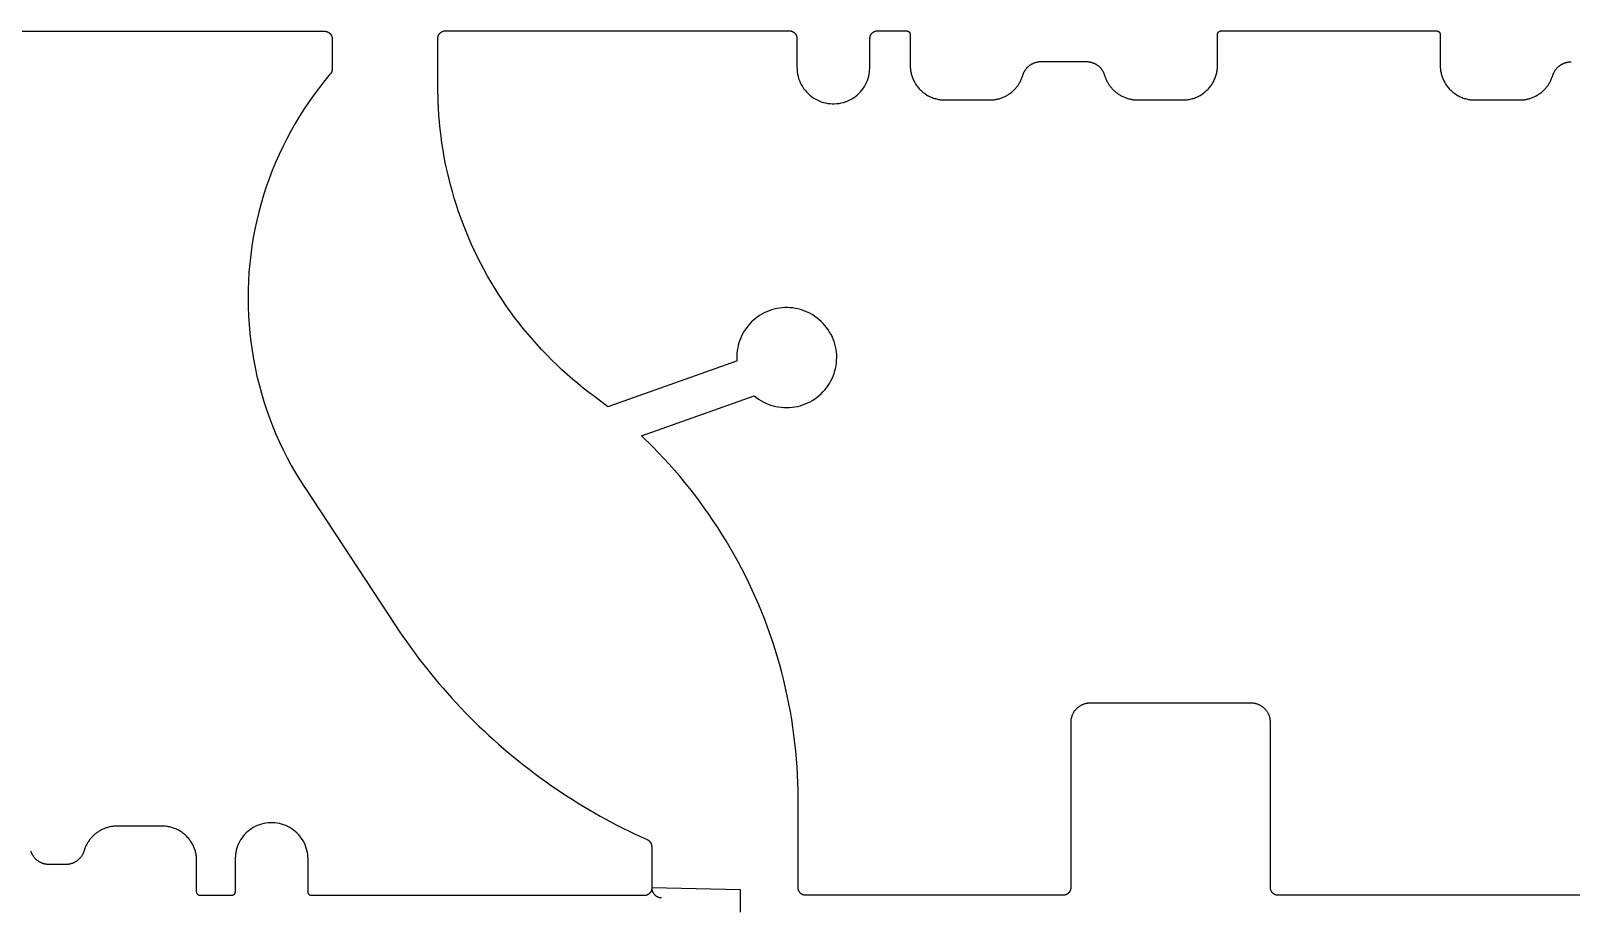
# Model space of a CAD drawing. Extents: x 15 to 3256, y 15 to 486.
# Drawn here: x 1900.8 to 2301.9, y 15 to 244.4 of the extents above; entities that cross this region are included whole.
import ezdxf

# ---------------------------------------------------------------- set-up
doc = ezdxf.new("R2010")
doc.units = 0

msp = doc.modelspace()

# ---------------------------------------------------------------- linework, layer by layer
at = {"layer": 'Layer 0', "color": 1}
for p, q in [((1829.300049, 244.300003), (1977.300049, 244.300003)), ((1979.300049, 242.300003), (1979.300049, 234.5)), ((2006.800049, 229.800003), (2006.800049, 242.400009)), ((2008.800049, 244.400009), (2098.300049, 244.400009)), ((2100.300049, 242.400009), (2100.300049, 234.900009)), ((2119.300049, 234.900009), (2119.300049, 242.400009)), ((2121.300049, 244.400009), (2128.800049, 244.400009)), ((2129.800049, 243.400009), (2129.800049, 235.400009)), ((2209.800049, 235.400009), (2209.800049, 243.400009)), ((2210.800049, 244.400009), (2266.800049, 244.400009)), ((2267.800049, 243.400009), (2267.800049, 235.400009)), ((2163.900146, 236.400009), (2175.699951, 236.400009)), ((2138.800049, 226.400009), (2150.5, 226.400009)), ((2189.100098, 226.400009), (2200.800049, 226.400009)), ((2276.800049, 226.400009), (2288.5, 226.400009)), ((2084.600098, 158.400009), (2051.100098, 146.5)), ((2051.100098, 146.5), (2047.599976, 149.199997)), ((2059.800049, 139), (2089.199951, 149.400009)), ((1972.200073, 125.5), (1995.800049, 89.599998)), ((2218.600098, 69.400002), (2176.600098, 69.400002)), ((2171.600098, 64.400002), (2171.600098, 21.4)), ((2223.600098, 21.4), (2223.600098, 64.400002)), ((2100.600098, 21.4), (2100.600098, 44.400002)), ((1935, 37.400002), (1923.300049, 37.400002)), ((2062.5, 32.100002), (2062.5, 21.300001)), ((1944, 20.300001), (1944, 28.4)), ((1954, 28.800001), (1954, 20.300001)), ((1973, 20.300001), (1973, 28.800001)), ((1909.900024, 27.4), (1905.599976, 27.4)), ((2085.600098, 20.800001), (2062.5, 21.300001)), ((2085.600098, 15), (2085.600098, 20.800001)), ((1953, 19.300001), (1945, 19.300001)), ((2060.5, 19.300001), (1974, 19.300001)), ((2169.600098, 19.4), (2102.600098, 19.4)), ((2373.600098, 19.4), (2225.600098, 19.4))]:
    msp.add_line(p, q, dxfattribs=at)
for points in [[(1977.300049, 244.300003), (1977.361572, 244.299057), (1977.423096, 244.296219), (1977.484497, 244.291489), (1977.545654, 244.284866), (1977.606689, 244.276367), (1977.667358, 244.265991), (1977.727661, 244.253754), (1977.787598, 244.23967), (1977.847046, 244.223755), (1977.906006, 244.206009), (1977.964355, 244.186462), (1978.022095, 244.165115), (1978.079102, 244.142014), (1978.135498, 244.117157), (1978.19104, 244.090591), (1978.245728, 244.062317), (1978.299438, 244.032394), (1978.352295, 244.000809), (1978.404175, 243.967621), (1978.454956, 243.932846), (1978.504639, 243.89653), (1978.553223, 243.858704), (1978.600586, 243.819397), (1978.646729, 243.778656), (1978.69165, 243.736511), (1978.735107, 243.693008), (1978.777344, 243.648178), (1978.818115, 243.602066), (1978.857544, 243.554733), (1978.895386, 243.50621), (1978.931763, 243.456543), (1978.966553, 243.405777), (1978.999756, 243.353973), (1979.031372, 243.301163), (1979.061401, 243.247406), (1979.089722, 243.192749), (1979.116333, 243.137238), (1979.141235, 243.080948), (1979.164429, 243.023911), (1979.185791, 242.966187), (1979.205444, 242.907837), (1979.223267, 242.848907), (1979.239258, 242.789459), (1979.253418, 242.729553), (1979.265625, 242.669235), (1979.276123, 242.608566), (1979.284668, 242.547607), (1979.291382, 242.48642), (1979.296143, 242.425049), (1979.300049, 242.302002)], [(2006.800049, 242.400009), (2006.801025, 242.461594), (2006.803833, 242.523132), (2006.808594, 242.584549), (2006.815186, 242.645782), (2006.82373, 242.706787), (2006.834106, 242.767502), (2006.846313, 242.827881), (2006.860474, 242.887833), (2006.876343, 242.947327), (2006.894165, 243.006317), (2006.913696, 243.064713), (2006.935059, 243.122498), (2006.958252, 243.179581), (2006.983154, 243.235931), (2007.009766, 243.291489), (2007.037964, 243.346191), (2007.067993, 243.400009), (2007.099609, 243.452866), (2007.132813, 243.50473), (2007.167603, 243.555557), (2007.203979, 243.60527), (2007.241943, 243.653854), (2007.28125, 243.701248), (2007.322021, 243.747391), (2007.364258, 243.792282), (2007.407837, 243.835831), (2007.452637, 243.878021), (2007.498779, 243.918823), (2007.546143, 243.958176), (2007.594727, 243.996048), (2007.644531, 244.032394), (2007.695313, 244.067215), (2007.747192, 244.100449), (2007.800049, 244.132065), (2007.853882, 244.162033), (2007.908569, 244.190338), (2007.964111, 244.216934), (2008.020508, 244.241821), (2008.077515, 244.264954), (2008.135376, 244.286316), (2008.193726, 244.305893), (2008.252686, 244.323654), (2008.312256, 244.3396), (2008.372192, 244.353699), (2008.432495, 244.365952), (2008.493286, 244.376343), (2008.554321, 244.384842), (2008.615479, 244.391479), (2008.67688, 244.39621), (2008.800049, 244.400009)], [(2098.300049, 244.400009), (2098.361572, 244.399063), (2098.423096, 244.396225), (2098.484375, 244.391495), (2098.545654, 244.384872), (2098.606689, 244.376373), (2098.667236, 244.365997), (2098.727539, 244.35376), (2098.787598, 244.339676), (2098.846924, 244.323761), (2098.906006, 244.306015), (2098.964355, 244.286469), (2099.021973, 244.265121), (2099.079102, 244.24202), (2099.135498, 244.217163), (2099.190918, 244.190598), (2099.245605, 244.162323), (2099.299561, 244.132401), (2099.352295, 244.100815), (2099.404053, 244.067627), (2099.454834, 244.032852), (2099.504639, 243.996536), (2099.553223, 243.95871), (2099.600586, 243.919403), (2099.646729, 243.878662), (2099.69165, 243.836517), (2099.735107, 243.793015), (2099.777344, 243.748184), (2099.818115, 243.702072), (2099.857422, 243.654739), (2099.895264, 243.606216), (2099.931641, 243.556549), (2099.966553, 243.505783), (2099.999756, 243.453979), (2100.031494, 243.401169), (2100.061523, 243.347412), (2100.089844, 243.292755), (2100.116455, 243.237244), (2100.141357, 243.180954), (2100.164551, 243.123917), (2100.185791, 243.066193), (2100.205566, 243.007843), (2100.223145, 242.948914), (2100.239258, 242.889465), (2100.253418, 242.829559), (2100.265625, 242.769241), (2100.276123, 242.708572), (2100.284668, 242.647614), (2100.29126, 242.586426), (2100.296143, 242.525055), (2100.300049, 242.402008)], [(2119.300049, 242.400009), (2119.301025, 242.461594), (2119.303955, 242.523132), (2119.308594, 242.584549), (2119.315186, 242.645782), (2119.32373, 242.706787), (2119.333984, 242.767502), (2119.346436, 242.827881), (2119.360352, 242.887833), (2119.376465, 242.947327), (2119.394043, 243.006317), (2119.413818, 243.064713), (2119.435059, 243.122498), (2119.458252, 243.179581), (2119.483154, 243.235931), (2119.509766, 243.291489), (2119.538086, 243.346191), (2119.568115, 243.400009), (2119.599609, 243.452866), (2119.632813, 243.50473), (2119.667725, 243.555557), (2119.704102, 243.60527), (2119.741943, 243.653854), (2119.78125, 243.701248), (2119.822021, 243.747391), (2119.864258, 243.792282), (2119.907715, 243.835831), (2119.952637, 243.878021), (2119.998779, 243.918823), (2120.046143, 243.958176), (2120.094727, 243.996048), (2120.144531, 244.032394), (2120.195313, 244.067215), (2120.24707, 244.100449), (2120.300049, 244.132065), (2120.35376, 244.162033), (2120.408447, 244.190338), (2120.464111, 244.216934), (2120.520508, 244.241821), (2120.577637, 244.264954), (2120.635254, 244.286316), (2120.693848, 244.305893), (2120.752686, 244.323654), (2120.812256, 244.3396), (2120.87207, 244.353699), (2120.932617, 244.365952), (2120.993164, 244.376343), (2121.054199, 244.384842), (2121.115479, 244.391479), (2121.177002, 244.39621), (2121.300049, 244.400009)], [(2128.800049, 244.400009), (2128.830811, 244.399536), (2128.861572, 244.398117), (2128.892334, 244.395752), (2128.922852, 244.392441), (2128.953369, 244.388184), (2128.983643, 244.383011), (2129.013916, 244.376892), (2129.043701, 244.369843), (2129.073486, 244.361877), (2129.103027, 244.353012), (2129.13208, 244.343231), (2129.161133, 244.332565), (2129.189697, 244.321014), (2129.217773, 244.308594), (2129.245605, 244.295303), (2129.272949, 244.281174), (2129.299805, 244.266205), (2129.326172, 244.250412), (2129.352051, 244.233826), (2129.377441, 244.216431), (2129.402344, 244.198273), (2129.426514, 244.179367), (2129.450439, 244.159714), (2129.473389, 244.139343), (2129.49585, 244.118271), (2129.517578, 244.096512), (2129.538818, 244.074097), (2129.559082, 244.051041), (2129.578857, 244.027374), (2129.597656, 244.003113), (2129.615967, 243.978287), (2129.633301, 243.952896), (2129.649902, 243.927002), (2129.665771, 243.900589), (2129.680664, 243.873718), (2129.694824, 243.84639), (2129.708252, 243.818634), (2129.720703, 243.790482), (2129.732178, 243.761963), (2129.74292, 243.733109), (2129.752686, 243.703934), (2129.761719, 243.674469), (2129.769531, 243.644745), (2129.776611, 243.614792), (2129.782959, 243.584625), (2129.788086, 243.554291), (2129.792236, 243.523819), (2129.795654, 243.493225), (2129.798096, 243.46254), (2129.800049, 243.401016)], [(2209.800049, 243.400009), (2209.800537, 243.430801), (2209.802002, 243.461563), (2209.804199, 243.492279), (2209.807617, 243.522903), (2209.811768, 243.553406), (2209.817139, 243.583755), (2209.823242, 243.613937), (2209.830322, 243.643921), (2209.838135, 243.673676), (2209.847168, 243.703156), (2209.856934, 243.732361), (2209.867676, 243.761246), (2209.87915, 243.789795), (2209.891602, 243.817963), (2209.904785, 243.845749), (2209.918945, 243.873108), (2209.934082, 243.900009), (2209.949951, 243.926437), (2209.966553, 243.952377), (2209.983887, 243.977783), (2210.001953, 244.00264), (2210.020996, 244.026932), (2210.040527, 244.050629), (2210.061035, 244.0737), (2210.082031, 244.096146), (2210.104004, 244.11792), (2210.126465, 244.139023), (2210.149414, 244.159409), (2210.173096, 244.179092), (2210.19751, 244.198029), (2210.222168, 244.216202), (2210.247803, 244.233612), (2210.273682, 244.250229), (2210.300049, 244.266037), (2210.326904, 244.281021), (2210.354248, 244.295166), (2210.38208, 244.308472), (2210.410156, 244.320908), (2210.438721, 244.332474), (2210.467773, 244.34317), (2210.496826, 244.352951), (2210.526367, 244.361832), (2210.556152, 244.369812), (2210.586182, 244.376862), (2210.616211, 244.38298), (2210.646729, 244.388168), (2210.677246, 244.392426), (2210.707764, 244.395737), (2210.738525, 244.398117), (2210.800049, 244.400009)], [(2266.800049, 244.400009), (2266.830811, 244.399536), (2266.861572, 244.398117), (2266.892334, 244.395752), (2266.922852, 244.392441), (2266.953369, 244.388184), (2266.983643, 244.383011), (2267.013916, 244.376892), (2267.043701, 244.369843), (2267.073486, 244.361877), (2267.103027, 244.353012), (2267.13208, 244.343231), (2267.161133, 244.332565), (2267.189697, 244.321014), (2267.217773, 244.308594), (2267.245605, 244.295303), (2267.272949, 244.281174), (2267.299805, 244.266205), (2267.326172, 244.250412), (2267.352051, 244.233826), (2267.377441, 244.216431), (2267.402344, 244.198273), (2267.426514, 244.179367), (2267.450439, 244.159714), (2267.473389, 244.139343), (2267.49585, 244.118271), (2267.517578, 244.096512), (2267.538818, 244.074097), (2267.559082, 244.051041), (2267.578857, 244.027374), (2267.597656, 244.003113), (2267.615967, 243.978287), (2267.633301, 243.952896), (2267.649902, 243.927002), (2267.665771, 243.900589), (2267.680664, 243.873718), (2267.694824, 243.84639), (2267.708252, 243.818634), (2267.720703, 243.790482), (2267.732178, 243.761963), (2267.74292, 243.733109), (2267.752686, 243.703934), (2267.761719, 243.674469), (2267.769531, 243.644745), (2267.776611, 243.614792), (2267.782959, 243.584625), (2267.788086, 243.554291), (2267.792236, 243.523819), (2267.795654, 243.493225), (2267.798096, 243.46254), (2267.800049, 243.401016)], [(1978.800049, 233.200058), (1977.352295, 231.452408), (1975.949097, 229.668839), (1974.591309, 227.850464), (1973.279785, 225.998444), (1972.015381, 224.113937), (1970.798828, 222.198181), (1969.630981, 220.25235), (1968.512573, 218.27771), (1967.444214, 216.275513), (1966.426758, 214.247025), (1965.460693, 212.193527), (1964.546753, 210.116333), (1963.685425, 208.016754), (1962.877319, 205.896133), (1962.122803, 203.755829), (1961.422607, 201.597183), (1960.776978, 199.42157), (1960.186401, 197.230377), (1959.651245, 195.024994), (1959.171875, 192.806824), (1958.748535, 190.577271), (1958.381592, 188.337753), (1958.071167, 186.089706), (1957.817505, 183.834549), (1957.620728, 181.573715), (1957.481079, 179.308624), (1957.39856, 177.040756), (1957.373169, 174.771515), (1957.405029, 172.50235), (1957.494019, 170.234711), (1957.640137, 167.970047), (1957.843384, 165.709778), (1958.103516, 163.455353), (1958.420288, 161.208191), (1958.793701, 158.969742), (1959.223389, 156.741409), (1959.709106, 154.524612), (1960.250488, 152.32077), (1960.84729, 150.131271), (1961.499146, 147.95752), (1962.205566, 145.800873), (1962.966064, 143.66272), (1963.780273, 141.544418), (1964.647583, 139.447327), (1965.567505, 137.372742), (1966.539429, 135.322006), (1967.562744, 133.296432), (1968.636719, 131.297287), (1969.760742, 129.325851), (1972.156128, 125.471184)], [(1979.300049, 234.501999), (1979.299927, 234.473953), (1979.299316, 234.445923), (1979.29834, 234.417892), (1979.296997, 234.389877), (1979.295288, 234.361893), (1979.293091, 234.333939), (1979.290649, 234.306), (1979.28772, 234.278107), (1979.284424, 234.250259), (1979.28064, 234.222473), (1979.276611, 234.194717), (1979.272095, 234.167038), (1979.267334, 234.13942), (1979.262085, 234.111877), (1979.256348, 234.084396), (1979.250366, 234.057007), (1979.244019, 234.029709), (1979.237183, 234.002502), (1979.22998, 233.975388), (1979.222534, 233.94838), (1979.2146, 233.921478), (1979.206299, 233.894699), (1979.197632, 233.868027), (1979.188477, 233.841492), (1979.179077, 233.815063), (1979.169312, 233.788788), (1979.15918, 233.76265), (1979.148682, 233.736664), (1979.137817, 233.710815), (1979.126465, 233.68512), (1979.114868, 233.659592), (1979.102905, 233.634232), (1979.090576, 233.609039), (1979.078003, 233.584015), (1979.064941, 233.559189), (1979.051636, 233.534531), (1979.037842, 233.510071), (1979.023804, 233.485794), (1979.009399, 233.461731), (1978.994751, 233.437866), (1978.979614, 233.4142), (1978.964233, 233.390762), (1978.948486, 233.367538), (1978.932495, 233.344528), (1978.916138, 233.321762), (1978.899414, 233.29921), (1978.882446, 233.276901), (1978.865112, 233.254837), (1978.847534, 233.233017), (1978.811401, 233.190125)], [(2100.300049, 234.900009), (2100.318115, 234.314987), (2100.37207, 233.732193), (2100.461914, 233.153839), (2100.587158, 232.582108), (2100.747314, 232.019165), (2100.941895, 231.467163), (2101.170166, 230.928192), (2101.431152, 230.404297), (2101.723877, 229.897476), (2102.047363, 229.409637), (2102.400146, 228.942627), (2102.781006, 228.498245), (2103.188477, 228.078156), (2103.621094, 227.68396), (2104.077148, 227.317154), (2104.555176, 226.979141), (2105.052734, 226.671188), (2105.568604, 226.39447), (2106.100342, 226.150024), (2106.64624, 225.938812), (2107.204102, 225.761597), (2107.771729, 225.61908), (2108.347168, 225.51178), (2108.927979, 225.440125), (2109.512207, 225.404373), (2110.097412, 225.404663), (2110.681641, 225.440994), (2111.262451, 225.513229), (2111.837646, 225.621109), (2112.405273, 225.764191), (2112.962891, 225.941956), (2113.508545, 226.153717), (2114.040039, 226.398682), (2114.55542, 226.675919), (2115.052979, 226.984375), (2115.530518, 227.322876), (2115.986084, 227.690125), (2116.418457, 228.084747), (2116.825439, 228.505249), (2117.206055, 228.950012), (2117.55835, 229.417358), (2117.881104, 229.905518), (2118.17334, 230.412643), (2118.433838, 230.936798), (2118.661621, 231.475983), (2118.855469, 232.028183), (2119.015137, 232.591278), (2119.139893, 233.163132), (2119.229248, 233.741577), (2119.300049, 234.909515)], [(2129.800049, 235.400009), (2129.804199, 235.122849), (2129.817139, 234.845963), (2129.838379, 234.569595), (2129.868164, 234.294022), (2129.906494, 234.019485), (2129.953369, 233.746262), (2130.008301, 233.474609), (2130.071777, 233.204788), (2130.143555, 232.937042), (2130.223633, 232.671646), (2130.311768, 232.408813), (2130.407715, 232.148834), (2130.511963, 231.891937), (2130.623779, 231.638367), (2130.743652, 231.388367), (2130.87085, 231.142181), (2131.005859, 230.900009), (2131.148193, 230.662125), (2131.297607, 230.428726), (2131.454346, 230.200058), (2131.61792, 229.976303), (2131.78833, 229.757706), (2131.965332, 229.544449), (2132.148926, 229.336761), (2132.338867, 229.134811), (2132.534912, 228.938812), (2132.736816, 228.748932), (2132.94458, 228.565369), (2133.157715, 228.38829), (2133.376221, 228.217865), (2133.600098, 228.054245), (2133.828857, 227.897598), (2134.062256, 227.748062), (2134.300049, 227.605789), (2134.542236, 227.470901), (2134.78833, 227.343552), (2135.03833, 227.223831), (2135.291992, 227.111862), (2135.548828, 227.007767), (2135.808838, 226.911621), (2136.071777, 226.823532), (2136.337158, 226.743591), (2136.604736, 226.671844), (2136.874512, 226.608383), (2137.14624, 226.553253), (2137.419434, 226.506531), (2137.694092, 226.468231), (2137.969727, 226.4384), (2138.246094, 226.417084), (2138.800049, 226.400009)], [(2150.5, 226.400009), (2150.725342, 226.402832), (2150.950684, 226.411301), (2151.175537, 226.4254), (2151.400146, 226.445129), (2151.624023, 226.470474), (2151.847168, 226.501419), (2152.06958, 226.537949), (2152.291016, 226.580032), (2152.511475, 226.62764), (2152.730469, 226.680771), (2152.947998, 226.739349), (2153.164063, 226.80336), (2153.378662, 226.872772), (2153.591309, 226.947525), (2153.802002, 227.027588), (2154.010498, 227.1129), (2154.217041, 227.2034), (2154.420898, 227.299042), (2154.622559, 227.399765), (2154.821777, 227.505508), (2155.018066, 227.616211), (2155.211426, 227.731781), (2155.4021, 227.852158), (2155.5896, 227.97728), (2155.773682, 228.107056), (2155.954834, 228.241394), (2156.132324, 228.380234), (2156.306396, 228.523468), (2156.476563, 228.671021), (2156.643311, 228.8228), (2156.806152, 228.978683), (2156.964844, 229.138611), (2157.119629, 229.30246), (2157.270264, 229.470139), (2157.416748, 229.641525), (2157.558594, 229.816528), (2157.696289, 229.995026), (2157.829346, 230.176926), (2157.957764, 230.362091), (2158.081543, 230.55043), (2158.200684, 230.741791), (2158.314941, 230.936081), (2158.424316, 231.133179), (2158.528564, 231.332947), (2158.62793, 231.535263), (2158.722168, 231.740005), (2158.811279, 231.947037), (2158.89502, 232.15625), (2158.973633, 232.367477), (2159.11499, 232.795532)], [(2159.100098, 232.799988), (2159.136963, 232.92067), (2159.177002, 233.040359), (2159.219727, 233.159027), (2159.265625, 233.276566), (2159.314453, 233.392899), (2159.366211, 233.50798), (2159.420898, 233.621719), (2159.478271, 233.734024), (2159.538574, 233.844864), (2159.601807, 233.954132), (2159.66748, 234.061783), (2159.736084, 234.16774), (2159.807129, 234.271927), (2159.881104, 234.374283), (2159.957275, 234.474762), (2160.036133, 234.573257), (2160.117432, 234.669754), (2160.201172, 234.76416), (2160.287109, 234.85643), (2160.375488, 234.946487), (2160.466309, 235.034286), (2160.559082, 235.119781), (2160.653809, 235.202911), (2160.750977, 235.2836), (2160.849854, 235.361832), (2160.950928, 235.437531), (2161.053711, 235.510666), (2161.158203, 235.581192), (2161.264648, 235.649033), (2161.372803, 235.714188), (2161.482422, 235.776581), (2161.593506, 235.836197), (2161.706299, 235.89299), (2161.820313, 235.946915), (2161.935791, 235.99794), (2162.052246, 236.046051), (2162.170166, 236.091202), (2162.289063, 236.133362), (2162.40918, 236.172501), (2162.530029, 236.208603), (2162.651611, 236.241638), (2162.77417, 236.271606), (2162.897461, 236.298462), (2163.021484, 236.322205), (2163.145996, 236.342804), (2163.270996, 236.36026), (2163.39624, 236.374557), (2163.521973, 236.385681), (2163.647949, 236.393646), (2163.900146, 236.400009)], [(2175.700195, 236.399994), (2175.824463, 236.395966), (2175.948486, 236.388855), (2176.072266, 236.378662), (2176.195801, 236.365402), (2176.318848, 236.34906), (2176.44165, 236.329681), (2176.563721, 236.307266), (2176.685303, 236.281799), (2176.806396, 236.253342), (2176.926514, 236.221878), (2177.045898, 236.187439), (2177.164307, 236.150055), (2177.281982, 236.109726), (2177.398438, 236.066498), (2177.513672, 236.020386), (2177.62793, 235.971436), (2177.740723, 235.919647), (2177.852539, 235.865082), (2177.962646, 235.807755), (2178.071289, 235.747711), (2178.178711, 235.684967), (2178.28418, 235.619598), (2178.388184, 235.55162), (2178.490479, 235.481079), (2178.591064, 235.40802), (2178.689697, 235.332489), (2178.786377, 235.254532), (2178.881104, 235.174194), (2178.973877, 235.091522), (2179.064453, 235.006577), (2179.153076, 234.919403), (2179.239502, 234.830063), (2179.323486, 234.738602), (2179.405273, 234.645081), (2179.484619, 234.549561), (2179.561768, 234.452087), (2179.63623, 234.352737), (2179.708496, 234.251572), (2179.778076, 234.148636), (2179.844971, 234.044006), (2179.909424, 233.937744), (2179.970947, 233.82991), (2180.030029, 233.720596), (2180.086426, 233.609833), (2180.139893, 233.497711), (2180.190674, 233.384293), (2180.238525, 233.269653), (2180.283447, 233.153854), (2180.325684, 233.036972), (2180.401123, 232.800262)], [(2180.400146, 232.799942), (2180.468506, 232.583557), (2180.542236, 232.368958), (2180.621582, 232.156296), (2180.706299, 231.945709), (2180.796143, 231.73732), (2180.891113, 231.531265), (2180.991455, 231.327682), (2181.096924, 231.126709), (2181.20752, 230.928452), (2181.322754, 230.733047), (2181.443115, 230.540619), (2181.568359, 230.351288), (2181.698242, 230.165192), (2181.832764, 229.982422), (2181.971924, 229.803116), (2182.115479, 229.62738), (2182.263428, 229.455338), (2182.415771, 229.287079), (2182.572266, 229.122711), (2182.73291, 228.962372), (2182.897461, 228.806122), (2183.065918, 228.654083), (2183.238281, 228.506348), (2183.414307, 228.363022), (2183.59375, 228.224182), (2183.776855, 228.089905), (2183.963135, 227.960312), (2184.152588, 227.835464), (2184.345215, 227.715439), (2184.540771, 227.600311), (2184.739258, 227.490158), (2184.94043, 227.385071), (2185.144043, 227.28508), (2185.350342, 227.190277), (2185.558838, 227.100708), (2185.769531, 227.016434), (2185.982422, 226.937515), (2186.197021, 226.863998), (2186.413574, 226.795914), (2186.631592, 226.733337), (2186.851318, 226.676285), (2187.072266, 226.624786), (2187.294678, 226.578903), (2187.518066, 226.538635), (2187.742188, 226.504028), (2187.967285, 226.475098), (2188.193115, 226.451874), (2188.419434, 226.434341), (2188.645996, 226.422546), (2189.099854, 226.416122)], [(2200.800049, 226.400009), (2201.077393, 226.404282), (2201.354492, 226.417099), (2201.631104, 226.438446), (2201.906738, 226.468307), (2202.181396, 226.506653), (2202.454834, 226.553452), (2202.726563, 226.608643), (2202.996582, 226.67218), (2203.264648, 226.744019), (2203.530029, 226.824066), (2203.792969, 226.912262), (2204.053223, 227.00853), (2204.310303, 227.112747), (2204.563965, 227.224854), (2204.813965, 227.344727), (2205.060303, 227.472229), (2205.302734, 227.607285), (2205.540527, 227.749725), (2205.77417, 227.899445), (2206.00293, 228.056274), (2206.226807, 228.220093), (2206.445313, 228.390717), (2206.658691, 228.568008), (2206.866455, 228.751785), (2207.068359, 228.941879), (2207.264404, 229.138092), (2207.454346, 229.340271), (2207.637939, 229.548203), (2207.814941, 229.761688), (2207.985352, 229.98053), (2208.148926, 230.204514), (2208.305664, 230.433426), (2208.455078, 230.667068), (2208.597168, 230.905212), (2208.732178, 231.147614), (2208.859375, 231.394058), (2208.979004, 231.644302), (2209.09082, 231.898117), (2209.194824, 232.155258), (2209.290771, 232.415466), (2209.378662, 232.678528), (2209.458496, 232.944168), (2209.530029, 233.212143), (2209.593262, 233.482193), (2209.648193, 233.754074), (2209.694824, 234.027512), (2209.73291, 234.302246), (2209.762451, 234.578033), (2209.783447, 234.854599), (2209.800049, 235.409012)], [(2267.800049, 235.400009), (2267.804199, 235.122849), (2267.817139, 234.845963), (2267.838379, 234.569595), (2267.868164, 234.294022), (2267.906494, 234.019485), (2267.953369, 233.746262), (2268.008301, 233.474609), (2268.071777, 233.204788), (2268.143555, 232.937042), (2268.223633, 232.671646), (2268.311768, 232.408813), (2268.407715, 232.148834), (2268.511963, 231.891937), (2268.623779, 231.638367), (2268.743652, 231.388367), (2268.87085, 231.142181), (2269.005859, 230.900009), (2269.148193, 230.662125), (2269.297607, 230.428726), (2269.454346, 230.200058), (2269.61792, 229.976303), (2269.78833, 229.757706), (2269.965332, 229.544449), (2270.148926, 229.336761), (2270.338867, 229.134811), (2270.534912, 228.938812), (2270.736816, 228.748932), (2270.94458, 228.565369), (2271.157715, 228.38829), (2271.376221, 228.217865), (2271.600098, 228.054245), (2271.828857, 227.897598), (2272.062256, 227.748062), (2272.300049, 227.605789), (2272.542236, 227.470901), (2272.78833, 227.343552), (2273.03833, 227.223831), (2273.291992, 227.111862), (2273.548828, 227.007767), (2273.808838, 226.911621), (2274.071777, 226.823532), (2274.337158, 226.743591), (2274.604736, 226.671844), (2274.874512, 226.608383), (2275.14624, 226.553253), (2275.419434, 226.506531), (2275.694092, 226.468231), (2275.969727, 226.4384), (2276.246094, 226.417084), (2276.800049, 226.400009)], [(2288.5, 226.400009), (2288.725342, 226.402832), (2288.950684, 226.411301), (2289.175537, 226.4254), (2289.400146, 226.445129), (2289.624023, 226.470474), (2289.847168, 226.501419), (2290.06958, 226.537949), (2290.291016, 226.580032), (2290.511475, 226.62764), (2290.730469, 226.680771), (2290.947998, 226.739349), (2291.164063, 226.80336), (2291.378662, 226.872772), (2291.591309, 226.947525), (2291.802002, 227.027588), (2292.010498, 227.1129), (2292.217041, 227.2034), (2292.420898, 227.299042), (2292.622559, 227.399765), (2292.821777, 227.505508), (2293.018066, 227.616211), (2293.211426, 227.731781), (2293.4021, 227.852158), (2293.5896, 227.97728), (2293.773682, 228.107056), (2293.954834, 228.241394), (2294.132324, 228.380234), (2294.306396, 228.523468), (2294.476563, 228.671021), (2294.643311, 228.8228), (2294.806152, 228.978683), (2294.964844, 229.138611), (2295.119629, 229.30246), (2295.270264, 229.470139), (2295.416748, 229.641525), (2295.558594, 229.816528), (2295.696289, 229.995026), (2295.829346, 230.176926), (2295.957764, 230.362091), (2296.081543, 230.55043), (2296.200684, 230.741791), (2296.314941, 230.936081), (2296.424316, 231.133179), (2296.528564, 231.332947), (2296.62793, 231.535263), (2296.722168, 231.740005), (2296.811279, 231.947037), (2296.89502, 232.15625), (2296.973633, 232.367477), (2297.11499, 232.795532)], [(2297.099854, 232.799988), (2297.138672, 232.918839), (2297.18042, 233.036697), (2297.225098, 233.153488), (2297.272461, 233.269119), (2297.322998, 233.383545), (2297.376221, 233.496674), (2297.432129, 233.608444), (2297.490967, 233.718796), (2297.552246, 233.827652), (2297.616455, 233.934937), (2297.68335, 234.040604), (2297.752686, 234.144577), (2297.824707, 234.24678), (2297.899414, 234.347183), (2297.976318, 234.445679), (2298.055664, 234.542252), (2298.137451, 234.63681), (2298.22168, 234.729294), (2298.307861, 234.819672), (2298.396484, 234.907883), (2298.487305, 234.993851), (2298.580322, 235.077545), (2298.675049, 235.15889), (2298.771973, 235.237869), (2298.87085, 235.314392), (2298.97168, 235.388458), (2299.074219, 235.459976), (2299.178467, 235.528931), (2299.284424, 235.595276), (2299.39209, 235.658966), (2299.501221, 235.719955), (2299.611816, 235.778229), (2299.723877, 235.833725), (2299.837158, 235.886414), (2299.951904, 235.936264), (2300.067627, 235.983261), (2300.18457, 236.027359), (2300.302734, 236.068542), (2300.421875, 236.106766), (2300.541748, 236.142029), (2300.662598, 236.174286), (2300.783936, 236.203552), (2300.90625, 236.229767), (2301.029053, 236.252945), (2301.152588, 236.273056), (2301.276367, 236.2901), (2301.400635, 236.304062), (2301.525146, 236.314926), (2301.649902, 236.322693), (2301.899902, 236.328903)], [(2047.599976, 149.200043), (2046.128784, 150.301575), (2044.677979, 151.429977), (2043.248291, 152.584839), (2041.839966, 153.765778), (2040.453735, 154.972412), (2039.089722, 156.2043), (2037.748657, 157.46106), (2036.43103, 158.742249), (2035.136963, 160.04744), (2033.86731, 161.376175), (2032.62207, 162.728027), (2031.4021, 164.102539), (2030.207397, 165.499237), (2029.038696, 166.917664), (2027.89624, 168.357315), (2026.780396, 169.817719), (2025.69165, 171.298386), (2024.630249, 172.798813), (2023.596558, 174.318497), (2022.591064, 175.856903), (2021.613892, 177.413544), (2020.665527, 178.987869), (2019.746338, 180.579361), (2018.856567, 182.187485), (2017.996338, 183.811676), (2017.16626, 185.451401), (2016.366333, 187.10611), (2015.597046, 188.775238), (2014.858521, 190.458221), (2014.151001, 192.154495), (2013.474854, 193.86348), (2012.8302, 195.58461), (2012.217285, 197.317291), (2011.636353, 199.060944), (2011.087524, 200.814972), (2010.571045, 202.578796), (2010.087036, 204.351822), (2009.63562, 206.133423), (2009.217163, 207.923035), (2008.831543, 209.720032), (2008.479126, 211.523804), (2008.159912, 213.333755), (2007.873901, 215.149277), (2007.621338, 216.969727), (2007.402344, 218.794525), (2007.216919, 220.623032), (2007.065063, 222.454636), (2006.946899, 224.288727), (2006.862427, 226.12468), (2006.794922, 229.800003)], [(2109.100098, 165.399994), (2108.761475, 166.008331), (2108.390869, 166.597626), (2107.989258, 167.166199), (2107.557617, 167.712402), (2107.097412, 168.234665), (2106.609619, 168.731461), (2106.096191, 169.201401), (2105.558105, 169.643097), (2104.99707, 170.055283), (2104.414795, 170.436783), (2103.812744, 170.786499), (2103.192871, 171.103409), (2102.556885, 171.386612), (2101.906738, 171.6353), (2101.244141, 171.848724), (2100.571045, 172.026306), (2099.889404, 172.167511), (2099.201172, 172.271942), (2098.508057, 172.339294), (2097.812744, 172.36937), (2097.116455, 172.362106), (2096.421875, 172.31749), (2095.730469, 172.235672), (2095.044678, 172.116882), (2094.365967, 171.961456), (2093.696777, 171.769852), (2093.038818, 171.542618), (2092.393799, 171.280411), (2091.763916, 170.983994), (2091.150879, 170.65419), (2090.556396, 170.291977), (2089.982178, 169.898392), (2089.429932, 169.474564), (2088.901123, 169.021713), (2088.397461, 168.541153), (2087.920166, 168.034256), (2087.470947, 167.502502), (2087.050781, 166.947388), (2086.661133, 166.37056), (2086.302979, 165.773636), (2085.977295, 165.158356), (2085.685059, 164.526489), (2085.427246, 163.879852), (2085.204346, 163.220322), (2085.017334, 162.549789), (2084.866455, 161.870178), (2084.752197, 161.183441), (2084.675049, 160.491577), (2084.63501, 159.79657), (2084.667236, 158.405151)], [(2089.200195, 149.399948), (2089.751465, 148.9617), (2090.325439, 148.553818), (2090.920654, 148.177475), (2091.5354, 147.83374), (2092.16748, 147.523651), (2092.815674, 147.248093), (2093.477539, 147.007858), (2094.151611, 146.803665), (2094.835449, 146.636093), (2095.527588, 146.50563), (2096.225586, 146.412659), (2096.92749, 146.357452), (2097.631592, 146.340164), (2098.335449, 146.360855), (2099.037354, 146.419449), (2099.734863, 146.515778), (2100.42627, 146.649582), (2101.109375, 146.82045), (2101.782471, 147.027908), (2102.443115, 147.271317), (2103.089844, 147.550003), (2103.720703, 147.863144), (2104.333496, 148.209824), (2104.927002, 148.58905), (2105.499023, 148.99971), (2106.048096, 149.440598), (2106.572754, 149.910446), (2107.071289, 150.407883), (2107.541992, 150.931473), (2107.984131, 151.479675), (2108.395996, 152.050919), (2108.776367, 152.643524), (2109.124268, 153.255768), (2109.438721, 153.885895), (2109.71875, 154.532028), (2109.963623, 155.192337), (2110.172363, 155.864868), (2110.344727, 156.547684), (2110.479736, 157.238785), (2110.577637, 157.936188), (2110.637695, 158.637833), (2110.659668, 159.34169), (2110.644043, 160.045715), (2110.590088, 160.747879), (2110.498535, 161.446106), (2110.369629, 162.138397), (2110.203369, 162.822723), (2110.000488, 163.497101), (2109.761719, 164.159561), (2109.178711, 165.441071)], [(2100.600098, 44.530006), (2100.581543, 46.604214), (2100.529785, 48.67786), (2100.445068, 50.750416), (2100.327148, 52.821358), (2100.17627, 54.890152), (2099.992432, 56.956276), (2099.775635, 59.019207), (2099.525879, 61.078411), (2099.243408, 63.133373), (2098.927979, 65.183563), (2098.580078, 67.228462), (2098.199463, 69.267548), (2097.786621, 71.300308), (2097.341064, 73.326218), (2096.863525, 75.344757), (2096.35376, 77.355423), (2095.811768, 79.357697), (2095.238037, 81.351067), (2094.632568, 83.335037), (2093.995605, 85.30909), (2093.327148, 87.272728), (2092.627441, 89.225449), (2091.896729, 91.166763), (2091.135254, 93.096169), (2090.342773, 95.013168), (2089.52002, 96.91729), (2088.666992, 98.808044), (2087.783691, 100.684937), (2086.87085, 102.547508), (2085.928223, 104.395271), (2084.956299, 106.22776), (2083.955322, 108.044502), (2082.925293, 109.845047), (2081.866943, 111.628922), (2080.780029, 113.395691), (2079.665039, 115.144882), (2078.522461, 116.876068), (2077.352295, 118.588799), (2076.155029, 120.282646), (2074.930908, 121.957169), (2073.680176, 123.611954), (2072.403076, 125.246567), (2071.100098, 126.860596), (2069.771729, 128.453629), (2068.417969, 130.025269), (2067.039307, 131.575104), (2065.635986, 133.102737), (2064.20874, 134.607803), (2062.757324, 136.08989), (2059.784912, 138.983719)], [(1995.800049, 89.599983), (1996.746216, 88.176773), (1997.708252, 86.764214), (1998.685913, 85.362495), (1999.679199, 83.971779), (2000.687866, 82.592239), (2001.712036, 81.22406), (2002.751343, 79.867393), (2003.805664, 78.52243), (2004.875, 77.189316), (2005.959229, 75.868233), (2007.058105, 74.559341), (2008.171509, 73.26281), (2009.299316, 71.978783), (2010.441406, 70.707443), (2011.597656, 69.448929), (2012.767822, 68.203415), (2013.951904, 66.971039), (2015.149536, 65.751968), (2016.36084, 64.546349), (2017.585449, 63.354336), (2018.823364, 62.176071), (2020.074341, 61.011707), (2021.338257, 59.861389), (2022.61499, 58.725258), (2023.904175, 57.603455), (2025.205933, 56.49612), (2026.52002, 55.403393), (2027.846069, 54.325409), (2029.184204, 53.262306), (2030.534058, 52.214214), (2031.89563, 51.181259), (2033.268555, 50.163578), (2034.652832, 49.161297), (2036.048096, 48.174534), (2037.454346, 47.203415), (2038.87146, 46.248066), (2040.299072, 45.308601), (2041.737061, 44.385143), (2043.185303, 43.477798), (2044.643555, 42.586685), (2046.111816, 41.711918), (2047.5896, 40.8536), (2049.076904, 40.011841), (2050.573486, 39.186745), (2052.079346, 38.378418), (2053.593994, 37.586956), (2055.117432, 36.812458), (2056.649414, 36.055027), (2058.189697, 35.314751), (2061.293945, 33.886383)], [(2176.600098, 69.400002), (2176.446045, 69.397629), (2176.292236, 69.390518), (2176.138672, 69.37867), (2175.985596, 69.362106), (2175.833252, 69.340828), (2175.681396, 69.314865), (2175.530518, 69.284241), (2175.380615, 69.248985), (2175.231689, 69.209129), (2175.084229, 69.164711), (2174.938232, 69.115776), (2174.793945, 69.062363), (2174.651123, 69.004524), (2174.510254, 68.942329), (2174.371338, 68.875816), (2174.234619, 68.805061), (2174.100098, 68.730125), (2173.968018, 68.651085), (2173.838379, 68.568016), (2173.711182, 68.480988), (2173.586914, 68.390083), (2173.465576, 68.295403), (2173.346924, 68.197029), (2173.231689, 68.095047), (2173.119385, 67.989563), (2173.010498, 67.880669), (2172.905029, 67.768478), (2172.802979, 67.653091), (2172.70459, 67.534622), (2172.610107, 67.413177), (2172.519043, 67.288872), (2172.432129, 67.161827), (2172.349121, 67.032166), (2172.27002, 66.900002), (2172.195068, 66.765472), (2172.124268, 66.628693), (2172.057861, 66.489807), (2171.995605, 66.348938), (2171.937744, 66.206215), (2171.884277, 66.061783), (2171.835449, 65.915771), (2171.791016, 65.768318), (2171.751221, 65.619576), (2171.71582, 65.469673), (2171.685303, 65.318756), (2171.65918, 65.166969), (2171.637939, 65.01445), (2171.621338, 64.861351), (2171.609619, 64.707817), (2171.600098, 64.400002)], [(2223.600098, 64.404999), (2223.597656, 64.558876), (2223.590332, 64.712601), (2223.578369, 64.866028), (2223.561523, 65.019012), (2223.540283, 65.171417), (2223.51416, 65.323082), (2223.483398, 65.473877), (2223.447998, 65.623657), (2223.408203, 65.772278), (2223.363525, 65.919594), (2223.314453, 66.065475), (2223.260986, 66.20977), (2223.203125, 66.352356), (2223.140869, 66.493095), (2223.074219, 66.631851), (2223.003418, 66.768494), (2222.928467, 66.902885), (2222.849365, 67.034912), (2222.766357, 67.164436), (2222.679443, 67.291351), (2222.588379, 67.41552), (2222.493652, 67.536835), (2222.395264, 67.655174), (2222.293457, 67.770432), (2222.187988, 67.8825), (2222.079102, 67.991264), (2221.966797, 68.096626), (2221.851563, 68.198494), (2221.733154, 68.296753), (2221.611572, 68.391327), (2221.487305, 68.482117), (2221.360352, 68.569038), (2221.230713, 68.652016), (2221.098633, 68.730957), (2220.964111, 68.805801), (2220.827393, 68.876472), (2220.688721, 68.942902), (2220.547852, 69.005028), (2220.405273, 69.06279), (2220.260742, 69.116135), (2220.11499, 69.165009), (2219.967529, 69.209373), (2219.818848, 69.249176), (2219.669189, 69.284386), (2219.518311, 69.314972), (2219.366455, 69.340904), (2219.214111, 69.362152), (2219.061035, 69.3787), (2218.907715, 69.390533), (2218.600098, 69.400002)], [(1923.300049, 37.400002), (1923.074707, 37.397179), (1922.849487, 37.388718), (1922.624512, 37.374615), (1922.400024, 37.354885), (1922.176025, 37.32954), (1921.952759, 37.298592), (1921.730347, 37.262066), (1921.509033, 37.219982), (1921.288696, 37.172367), (1921.069702, 37.119251), (1920.852051, 37.060665), (1920.635864, 36.996651), (1920.421509, 36.927242), (1920.208862, 36.852486), (1919.998169, 36.77243), (1919.789551, 36.687122), (1919.58313, 36.596619), (1919.379028, 36.500977), (1919.177368, 36.400249), (1918.978394, 36.29451), (1918.782104, 36.183819), (1918.588623, 36.068241), (1918.398071, 35.947861), (1918.210571, 35.822742), (1918.026245, 35.69297), (1917.845337, 35.558628), (1917.667725, 35.419792), (1917.493774, 35.276554), (1917.323364, 35.129005), (1917.156738, 34.977238), (1916.994019, 34.821342), (1916.835205, 34.661419), (1916.68042, 34.497574), (1916.529785, 34.329899), (1916.383423, 34.158508), (1916.241455, 33.983509), (1916.10376, 33.805004), (1915.970703, 33.623112), (1915.842163, 33.437943), (1915.718384, 33.249615), (1915.599365, 33.058243), (1915.485107, 32.863953), (1915.375732, 32.666862), (1915.271484, 32.467094), (1915.172119, 32.264778), (1915.077881, 32.060036), (1914.98877, 31.853001), (1914.904907, 31.643799), (1914.826294, 31.432564), (1914.685181, 31.004519)], [(1944, 28.409002), (1943.995483, 28.685978), (1943.982422, 28.962681), (1943.960815, 29.238852), (1943.930786, 29.514227), (1943.892212, 29.788548), (1943.845337, 30.061554), (1943.789917, 30.332985), (1943.726318, 30.602585), (1943.654419, 30.870098), (1943.574341, 31.135271), (1943.486084, 31.397852), (1943.389771, 31.657595), (1943.285522, 31.914249), (1943.173462, 32.167576), (1943.053589, 32.417332), (1942.926147, 32.663284), (1942.79126, 32.905197), (1942.648926, 33.142841), (1942.499268, 33.375992), (1942.342651, 33.604431), (1942.178955, 33.827938), (1942.008545, 34.046303), (1941.831421, 34.259319), (1941.647827, 34.466782), (1941.458008, 34.668499), (1941.262085, 34.864281), (1941.060181, 35.053936), (1940.852539, 35.237286), (1940.639282, 35.414162), (1940.420776, 35.584389), (1940.197144, 35.747814), (1939.968506, 35.904274), (1939.735229, 36.053627), (1939.497437, 36.195732), (1939.255371, 36.330448), (1939.009277, 36.457653), (1938.759399, 36.577221), (1938.505981, 36.689045), (1938.249146, 36.793018), (1937.98938, 36.889038), (1937.726685, 36.977016), (1937.461426, 37.05687), (1937.193848, 37.128517), (1936.924194, 37.191902), (1936.65271, 37.246956), (1936.379639, 37.293629), (1936.105347, 37.331875), (1935.829834, 37.36166), (1935.553711, 37.382954), (1935, 37.400002)], [(1973, 28.8095), (1972.981445, 29.394125), (1972.92688, 29.976496), (1972.836548, 30.554409), (1972.710938, 31.125669), (1972.550293, 31.688114), (1972.355469, 32.239609), (1972.126953, 32.778069), (1971.865845, 33.301441), (1971.572998, 33.807755), (1971.249512, 34.295082), (1970.896606, 34.761578), (1970.515747, 35.205475), (1970.108154, 35.625088), (1969.675659, 36.018829), (1969.219727, 36.385201), (1968.742065, 36.72282), (1968.244507, 37.030403), (1967.729004, 37.306789), (1967.19751, 37.550922), (1966.651978, 37.761883), (1966.09436, 37.938869), (1965.5271, 38.081211), (1964.952026, 38.18837), (1964.371582, 38.259937), (1963.78772, 38.295639), (1963.202759, 38.295349), (1962.619019, 38.25906), (1962.038574, 38.186913), (1961.463623, 38.079178), (1960.896484, 37.936268), (1960.339111, 37.758724), (1959.793823, 37.547218), (1959.262451, 37.302551), (1958.747192, 37.025654), (1958.25, 36.717571), (1957.772705, 36.379475), (1957.317139, 36.012646), (1956.88501, 35.618473), (1956.477905, 35.198452), (1956.097412, 34.754177), (1955.744995, 34.287327), (1955.421997, 33.799679), (1955.129639, 33.293072), (1954.869019, 32.769436), (1954.641113, 32.230751), (1954.446777, 31.679062), (1954.286743, 31.116457), (1954.161621, 30.545073), (1954.071899, 29.96707), (1954, 28.799999)], [(2061.300049, 33.899986), (2061.340576, 33.881466), (2061.380371, 33.862034), (2061.419922, 33.841705), (2061.458984, 33.820492), (2061.497803, 33.798397), (2061.535889, 33.775436), (2061.573242, 33.751625), (2061.610352, 33.726971), (2061.646729, 33.701485), (2061.682617, 33.675182), (2061.718018, 33.648079), (2061.752686, 33.620186), (2061.786621, 33.591518), (2061.819824, 33.562088), (2061.852539, 33.531914), (2061.884521, 33.501011), (2061.915771, 33.469391), (2061.946533, 33.437073), (2061.976318, 33.404076), (2062.005371, 33.370415), (2062.033691, 33.336102), (2062.061035, 33.301163), (2062.087891, 33.265606), (2062.11377, 33.229462), (2062.138916, 33.192738), (2062.163086, 33.155457), (2062.186523, 33.117638), (2062.208984, 33.0793), (2062.230713, 33.040462), (2062.251465, 33.001148), (2062.271484, 32.961372), (2062.290527, 32.921158), (2062.308594, 32.880524), (2062.325684, 32.839493), (2062.341797, 32.798084), (2062.357178, 32.756321), (2062.371582, 32.714222), (2062.38501, 32.67181), (2062.397217, 32.629108), (2062.408691, 32.586136), (2062.419189, 32.542915), (2062.428711, 32.499466), (2062.437256, 32.455818), (2062.444824, 32.411983), (2062.451416, 32.367996), (2062.457031, 32.323868), (2062.461426, 32.279625), (2062.465088, 32.235294), (2062.467529, 32.190891), (2062.469727, 32.101971)], [(1905.599976, 27.400002), (1905.475708, 27.401546), (1905.35144, 27.406179), (1905.227417, 27.4139), (1905.103516, 27.424704), (1904.980103, 27.43858), (1904.856934, 27.455524), (1904.734253, 27.475523), (1904.612061, 27.498566), (1904.490601, 27.524637), (1904.369751, 27.553724), (1904.249634, 27.585804), (1904.130371, 27.620859), (1904.011963, 27.658869), (1903.894653, 27.69981), (1903.77832, 27.743654), (1903.663086, 27.790377), (1903.549194, 27.839947), (1903.436401, 27.892336), (1903.325073, 27.947512), (1903.215088, 28.00544), (1903.106567, 28.066082), (1902.999634, 28.129404), (1902.894287, 28.195364), (1902.790527, 28.263924), (1902.688599, 28.335039), (1902.588501, 28.408667), (1902.490112, 28.484762), (1902.393799, 28.563276), (1902.299438, 28.644161), (1902.207031, 28.727369), (1902.116821, 28.812845), (1902.028687, 28.900539), (1901.942871, 28.990395), (1901.859253, 29.082359), (1901.777954, 29.176373), (1901.698975, 29.272379), (1901.622437, 29.370319), (1901.54834, 29.470131), (1901.476807, 29.571753), (1901.407715, 29.675123), (1901.341309, 29.780178), (1901.277466, 29.886852), (1901.216309, 29.995079), (1901.157959, 30.104792), (1901.102173, 30.215923), (1901.049316, 30.328405), (1900.999268, 30.442167), (1900.952026, 30.557138), (1900.907593, 30.673248), (1900.827637, 30.908609)], [(1914.700073, 31.000013), (1914.663208, 30.879341), (1914.623291, 30.759638), (1914.580444, 30.64098), (1914.534546, 30.523441), (1914.485718, 30.407099), (1914.43396, 30.292025), (1914.379272, 30.178293), (1914.321777, 30.065975), (1914.261475, 29.955145), (1914.198486, 29.845871), (1914.132568, 29.738222), (1914.064087, 29.632269), (1913.99292, 29.52808), (1913.919189, 29.425718), (1913.842896, 29.325251), (1913.764038, 29.226742), (1913.682739, 29.130253), (1913.598999, 29.035847), (1913.512939, 28.943583), (1913.424561, 28.853518), (1913.333984, 28.765713), (1913.241211, 28.680223), (1913.14624, 28.597101), (1913.049194, 28.516401), (1912.950317, 28.438173), (1912.849365, 28.362469), (1912.74646, 28.289335), (1912.641846, 28.218821), (1912.535522, 28.150967), (1912.42749, 28.085819), (1912.317749, 28.02342), (1912.206543, 27.963806), (1912.093872, 27.907019), (1911.979858, 27.853092), (1911.864502, 27.802059), (1911.747803, 27.753956), (1911.630005, 27.708811), (1911.511108, 27.666653), (1911.391113, 27.62751), (1911.270264, 27.591406), (1911.148438, 27.558363), (1911.025879, 27.528402), (1910.902588, 27.501547), (1910.778687, 27.477808), (1910.654175, 27.457205), (1910.529175, 27.439749), (1910.403931, 27.425451), (1910.278198, 27.414322), (1910.152222, 27.406366), (1909.900024, 27.400002)], [(1945, 19.300001), (1944.969238, 19.300476), (1944.938477, 19.301897), (1944.907715, 19.304268), (1944.877075, 19.307581), (1944.846558, 19.311836), (1944.816284, 19.317028), (1944.786011, 19.323153), (1944.756104, 19.330204), (1944.726318, 19.338175), (1944.696899, 19.347059), (1944.667603, 19.356848), (1944.638794, 19.367529), (1944.610229, 19.379095), (1944.582031, 19.391537), (1944.554321, 19.404839), (1944.526855, 19.418989), (1944.5, 19.433975), (1944.473511, 19.449783), (1944.447632, 19.466398), (1944.422241, 19.483805), (1944.397339, 19.501984), (1944.373047, 19.52092), (1944.349365, 19.540596), (1944.326294, 19.560993), (1944.303833, 19.582088), (1944.282104, 19.603867), (1944.260986, 19.626305), (1944.240601, 19.649384), (1944.220947, 19.673077), (1944.202026, 19.697367), (1944.183838, 19.722227), (1944.166382, 19.747635), (1944.14978, 19.773569), (1944.134033, 19.800001), (1944.119019, 19.826906), (1944.104858, 19.854261), (1944.091553, 19.88204), (1944.079102, 19.910215), (1944.067505, 19.938759), (1944.056885, 19.967646), (1944.047119, 19.996847), (1944.038208, 20.026337), (1944.030151, 20.056086), (1944.023193, 20.086067), (1944.016968, 20.116251), (1944.011841, 20.146608), (1944.007568, 20.177111), (1944.004272, 20.207731), (1944.001953, 20.23844), (1944, 20.300001)], [(1954, 20.301001), (1953.999512, 20.270185), (1953.998169, 20.239399), (1953.99585, 20.20867), (1953.992554, 20.178026), (1953.988281, 20.147501), (1953.983154, 20.117119), (1953.977051, 20.08691), (1953.969971, 20.056904), (1953.962036, 20.02713), (1953.953125, 19.997614), (1953.943359, 19.968386), (1953.932739, 19.939472), (1953.921143, 19.910902), (1953.908813, 19.8827), (1953.895508, 19.854895), (1953.881348, 19.827513), (1953.866333, 19.800579), (1953.850586, 19.774118), (1953.833984, 19.748159), (1953.816528, 19.722723), (1953.79834, 19.697836), (1953.779419, 19.673521), (1953.759766, 19.649799), (1953.73938, 19.626696), (1953.718262, 19.604233), (1953.696533, 19.58243), (1953.674072, 19.56131), (1953.651001, 19.54089), (1953.627319, 19.521191), (1953.602905, 19.502232), (1953.578125, 19.48403), (1953.552734, 19.466604), (1953.526733, 19.44997), (1953.500244, 19.434143), (1953.473389, 19.419138), (1953.446045, 19.404968), (1953.418213, 19.391651), (1953.390015, 19.379194), (1953.36145, 19.367613), (1953.33252, 19.356918), (1953.303345, 19.347118), (1953.273804, 19.338224), (1953.244019, 19.330242), (1953.214111, 19.323183), (1953.183838, 19.317049), (1953.153442, 19.311852), (1953.122925, 19.30759), (1953.092285, 19.304272), (1953.061646, 19.301901), (1953, 19.300001)], [(1974, 19.300001), (1973.969238, 19.300476), (1973.938477, 19.301897), (1973.907715, 19.304268), (1973.877075, 19.307581), (1973.846558, 19.311836), (1973.816284, 19.317028), (1973.786011, 19.323153), (1973.756104, 19.330204), (1973.726318, 19.338175), (1973.696899, 19.347059), (1973.667603, 19.356848), (1973.638794, 19.367529), (1973.610229, 19.379095), (1973.582031, 19.391537), (1973.554321, 19.404839), (1973.526855, 19.418989), (1973.5, 19.433975), (1973.473511, 19.449783), (1973.447632, 19.466398), (1973.422241, 19.483805), (1973.397339, 19.501984), (1973.373047, 19.52092), (1973.349365, 19.540596), (1973.326294, 19.560993), (1973.303833, 19.582088), (1973.282104, 19.603867), (1973.260986, 19.626305), (1973.240601, 19.649384), (1973.220947, 19.673077), (1973.202026, 19.697367), (1973.183838, 19.722227), (1973.166382, 19.747635), (1973.14978, 19.773569), (1973.134033, 19.800001), (1973.119019, 19.826906), (1973.104858, 19.854261), (1973.091553, 19.88204), (1973.079102, 19.910215), (1973.067505, 19.938759), (1973.056885, 19.967646), (1973.047119, 19.996847), (1973.038208, 20.026337), (1973.030151, 20.056086), (1973.023193, 20.086067), (1973.016968, 20.116251), (1973.011841, 20.146608), (1973.007568, 20.177111), (1973.004272, 20.207731), (1973.001953, 20.23844), (1973, 20.300001)], [(2062.5, 21.302002), (2062.499023, 21.240372), (2062.496338, 21.178799), (2062.491699, 21.11734), (2062.485107, 21.056055), (2062.476563, 20.995001), (2062.466309, 20.934238), (2062.454102, 20.873821), (2062.439941, 20.81381), (2062.424072, 20.754261), (2062.40625, 20.695229), (2062.386719, 20.636772), (2062.365479, 20.578945), (2062.342285, 20.521803), (2062.317627, 20.465399), (2062.291016, 20.409788), (2062.262695, 20.355024), (2062.232666, 20.301157), (2062.201172, 20.248238), (2062.167969, 20.196318), (2062.133057, 20.145447), (2062.09668, 20.095671), (2062.058838, 20.047041), (2062.019531, 19.999599), (2061.97876, 19.953392), (2061.936523, 19.908466), (2061.893066, 19.864861), (2061.848145, 19.822618), (2061.802002, 19.781778), (2061.754639, 19.742382), (2061.705811, 19.704464), (2061.65625, 19.66806), (2061.605469, 19.633209), (2061.553467, 19.599939), (2061.500488, 19.568285), (2061.446777, 19.538275), (2061.39209, 19.509937), (2061.336426, 19.483301), (2061.280029, 19.458389), (2061.2229, 19.435226), (2061.165039, 19.413836), (2061.106689, 19.394236), (2061.047607, 19.376446), (2060.988037, 19.360483), (2060.928223, 19.346363), (2060.867676, 19.334099), (2060.806885, 19.3237), (2060.74585, 19.31518), (2060.68457, 19.308544), (2060.623291, 19.303799), (2060.5, 19.300001)], [(2062.5, 21.300001), (2062.501221, 21.223013), (2062.504639, 21.146099), (2062.510742, 21.06933), (2062.519043, 20.992781), (2062.529541, 20.916523), (2062.54248, 20.840628), (2062.557861, 20.765169), (2062.575439, 20.690218), (2062.595459, 20.615845), (2062.617676, 20.54212), (2062.64209, 20.469116), (2062.668701, 20.396898), (2062.697754, 20.325539), (2062.72876, 20.255102), (2062.762207, 20.185658), (2062.797363, 20.11727), (2062.834961, 20.050003), (2062.874512, 19.983923), (2062.916016, 19.91909), (2062.959473, 19.85557), (2063.004883, 19.793417), (2063.052246, 19.732695), (2063.101563, 19.673458), (2063.152588, 19.615765), (2063.205322, 19.559669), (2063.259766, 19.505224), (2063.315674, 19.452482), (2063.373535, 19.401491), (2063.432617, 19.352303), (2063.493408, 19.30496), (2063.555664, 19.259512), (2063.619141, 19.215998), (2063.683838, 19.174461), (2063.75, 19.134939), (2063.817383, 19.097473), (2063.885742, 19.062096), (2063.955078, 19.028839), (2064.025635, 18.99774), (2064.096924, 18.968822), (2064.169189, 18.942118), (2064.242188, 18.917648), (2064.315918, 18.895439), (2064.390137, 18.875511), (2064.465088, 18.857882), (2064.540527, 18.842569), (2064.616455, 18.829588), (2064.692871, 18.818951), (2064.769287, 18.810667), (2064.846191, 18.804743), (2065, 18.800001)], [(2102.600098, 19.4), (2102.538574, 19.400948), (2102.477051, 19.403793), (2102.415527, 19.408531), (2102.354248, 19.415159), (2102.293213, 19.423668), (2102.232666, 19.434053), (2102.172119, 19.446302), (2102.112305, 19.460405), (2102.052734, 19.476349), (2101.993896, 19.494116), (2101.935303, 19.513691), (2101.877686, 19.535055), (2101.820557, 19.558189), (2101.76416, 19.583069), (2101.70874, 19.609674), (2101.653809, 19.637976), (2101.600098, 19.66795), (2101.547119, 19.699566), (2101.495361, 19.732796), (2101.44458, 19.767607), (2101.394775, 19.803965), (2101.346191, 19.841839), (2101.298828, 19.881189), (2101.252686, 19.921982), (2101.207764, 19.964176), (2101.164307, 20.007732), (2101.12207, 20.052608), (2101.081299, 20.098763), (2101.041992, 20.146152), (2101.00415, 20.194731), (2100.967773, 20.244452), (2100.932861, 20.295269), (2100.899658, 20.347134), (2100.868164, 20.4), (2100.838135, 20.453812), (2100.809814, 20.508522), (2100.783203, 20.564077), (2100.758301, 20.620426), (2100.735107, 20.677515), (2100.713867, 20.735289), (2100.694336, 20.793692), (2100.676514, 20.852673), (2100.6604, 20.91217), (2100.646484, 20.972132), (2100.634033, 21.032497), (2100.623779, 21.093214), (2100.615234, 21.154221), (2100.608643, 21.21546), (2100.604004, 21.276875), (2100.600098, 21.4)], [(2171.600098, 21.402), (2171.599121, 21.34037), (2171.596436, 21.278797), (2171.591797, 21.217339), (2171.585205, 21.156054), (2171.57666, 21.094999), (2171.566406, 21.034237), (2171.554199, 20.97382), (2171.540039, 20.913809), (2171.52417, 20.854259), (2171.506348, 20.795227), (2171.486816, 20.736771), (2171.465576, 20.678944), (2171.442383, 20.621801), (2171.417725, 20.565397), (2171.391113, 20.509787), (2171.362793, 20.455023), (2171.332764, 20.401155), (2171.30127, 20.348236), (2171.268066, 20.296316), (2171.233154, 20.245445), (2171.196777, 20.195669), (2171.158936, 20.147039), (2171.119629, 20.099598), (2171.078857, 20.053391), (2171.036621, 20.008465), (2170.993164, 19.964859), (2170.948242, 19.922617), (2170.9021, 19.881777), (2170.854736, 19.842381), (2170.805908, 19.804462), (2170.756348, 19.768059), (2170.705566, 19.733208), (2170.653564, 19.699938), (2170.600586, 19.668283), (2170.546875, 19.638273), (2170.492188, 19.609936), (2170.436523, 19.5833), (2170.380127, 19.558388), (2170.322998, 19.535225), (2170.265137, 19.513834), (2170.206787, 19.494234), (2170.147705, 19.476444), (2170.088135, 19.460482), (2170.02832, 19.446362), (2169.967773, 19.434097), (2169.906982, 19.423698), (2169.845947, 19.415178), (2169.784668, 19.408543), (2169.723389, 19.403797), (2169.600098, 19.4)], [(2225.600098, 19.4), (2225.538574, 19.400948), (2225.477051, 19.403793), (2225.415527, 19.408531), (2225.354248, 19.415159), (2225.293213, 19.423668), (2225.232666, 19.434053), (2225.172119, 19.446302), (2225.112305, 19.460405), (2225.052734, 19.476349), (2224.993896, 19.494116), (2224.935303, 19.513691), (2224.877686, 19.535055), (2224.820557, 19.558189), (2224.76416, 19.583069), (2224.70874, 19.609674), (2224.653809, 19.637976), (2224.600098, 19.66795), (2224.547119, 19.699566), (2224.495361, 19.732796), (2224.44458, 19.767607), (2224.394775, 19.803965), (2224.346191, 19.841839), (2224.298828, 19.881189), (2224.252686, 19.921982), (2224.207764, 19.964176), (2224.164307, 20.007732), (2224.12207, 20.052608), (2224.081299, 20.098763), (2224.041992, 20.146152), (2224.00415, 20.194731), (2223.967773, 20.244452), (2223.932861, 20.295269), (2223.899658, 20.347134), (2223.868164, 20.4), (2223.838135, 20.453812), (2223.809814, 20.508522), (2223.783203, 20.564077), (2223.758301, 20.620426), (2223.735107, 20.677515), (2223.713867, 20.735289), (2223.694336, 20.793692), (2223.676514, 20.852673), (2223.6604, 20.91217), (2223.646484, 20.972132), (2223.634033, 21.032497), (2223.623779, 21.093214), (2223.615234, 21.154221), (2223.608643, 21.21546), (2223.604004, 21.276875), (2223.600098, 21.4)]]:
    msp.add_lwpolyline(points, dxfattribs=at)

doc.saveas('drawing.dxf')
